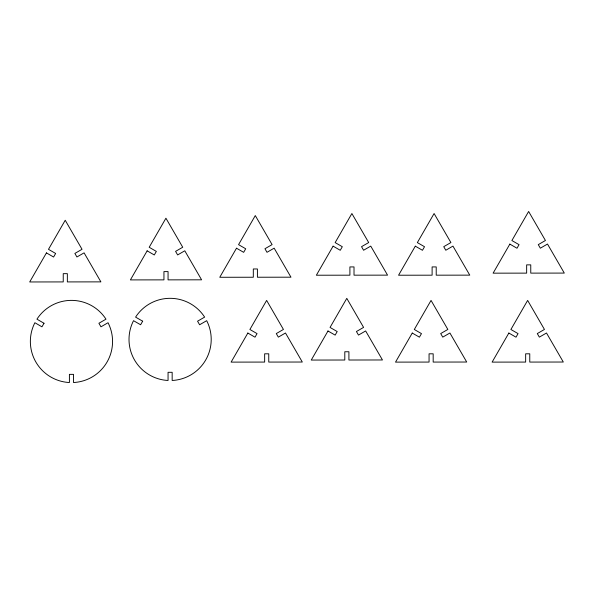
<?xml version="1.0" encoding="UTF-8"?>
<svg xmlns="http://www.w3.org/2000/svg" width="594" height="594" viewBox="0 0 594 594"><rect width="100%" height="100%" fill="white"/><g stroke="black" fill="none" stroke-linecap="round" stroke-linejoin="round"><path stroke-width="0.89" d="M46.436 252.896L29.7 281.964L63.239 281.92L63.239 273.656L67.352 273.656L67.352 281.92L100.891 281.875L84.088 252.851L76.93 256.979L74.874 253.423L82.031 249.294L65.221 220.263L48.485 249.332L55.643 253.467L53.594 257.024L46.436 252.896M147.141 250.839L130.405 279.908L163.944 279.871L163.944 271.599L168.057 271.599L168.057 279.863L201.596 279.819L184.793 250.794L177.636 254.93L175.579 251.366L182.729 247.238L165.926 218.206L149.191 247.275L156.348 251.411L154.292 254.967L147.141 250.839M236.501 248.21L219.765 277.279L253.311 277.242L253.311 268.971L257.417 268.971L257.417 277.235L290.963 277.19L274.153 248.166L266.996 252.302L264.946 248.738L272.097 244.609L255.294 215.577L238.558 244.646L245.716 248.782L243.659 252.339L236.501 248.21M247.847 333.048L231.111 362.117L264.649 362.073L264.649 353.809L268.755 353.809L268.755 362.073L302.301 362.028L285.491 333.004L278.334 337.132L276.284 333.576L283.435 329.447L266.632 300.416L249.896 329.484L257.053 333.62L254.997 337.177L247.847 333.048M333.1 246.154L316.364 275.222L349.903 275.185L349.903 266.921L354.017 266.921L354.017 275.178L387.555 275.141L370.753 246.109L363.595 250.245L361.538 246.681L368.688 242.552L351.886 213.528L335.15 242.597L342.307 246.725L340.251 250.289L333.1 246.154M327.992 330.992L311.256 360.061L344.802 360.016L344.802 351.752L348.908 351.752L348.908 360.016L382.454 359.971L365.644 330.947L358.486 335.075L356.43 331.519L363.587 327.391L346.785 298.359L330.049 327.428L337.206 331.563L335.15 335.12L327.992 330.992M415.303 246.154L398.567 275.222L432.113 275.185L432.113 266.921L436.219 266.921L436.219 275.178L469.765 275.141L452.955 246.109L445.797 250.245L443.74 246.681L450.898 242.552L434.095 213.528L417.359 242.597L424.517 246.725L422.46 250.289L415.303 246.154M412.258 333.048L395.522 362.117L429.061 362.073L429.061 353.809L433.175 353.809L433.175 362.073L466.713 362.028L449.91 333.004L442.753 337.132L440.696 333.576L447.846 329.447L431.044 300.416L414.308 329.484L421.465 333.62L419.409 337.177L412.258 333.048M509.845 244.104L493.109 273.166L526.648 273.129L526.648 264.865L530.761 264.865L530.761 273.121L564.3 273.084L547.497 244.052L540.34 248.188L538.283 244.631L545.433 240.496L528.63 211.471L511.894 240.54L519.052 244.669L516.995 248.233L509.845 244.104M508.85 333.048L492.114 362.117L525.653 362.073L525.653 353.809L529.766 353.809L529.766 362.073L563.305 362.028L546.502 333.004L539.345 337.132L537.288 333.576L544.446 329.447L527.635 300.416L510.899 329.484L518.057 333.62L516 337.177L508.85 333.048M44.015 323.255L41.959 326.819L34.883 322.728A41.105 41.105 0 0 0 69.409 382.529L69.409 374.361L73.515 374.361L73.515 382.529A41.105 41.105 0 0 0 108.041 322.728L100.965 326.819L98.908 323.255L105.984 319.171A41.105 41.105 0 0 0 36.939 319.171L44.015 323.255M142.664 321.198L140.607 324.762L133.531 320.678A41.105 41.105 0 0 0 168.057 380.472L168.057 372.304L172.163 372.304L172.163 380.472A41.105 41.105 0 0 0 206.69 320.678L199.614 324.762L197.557 321.198L204.633 317.114A41.105 41.105 0 0 0 135.588 317.114L142.664 321.198"/></g></svg>
